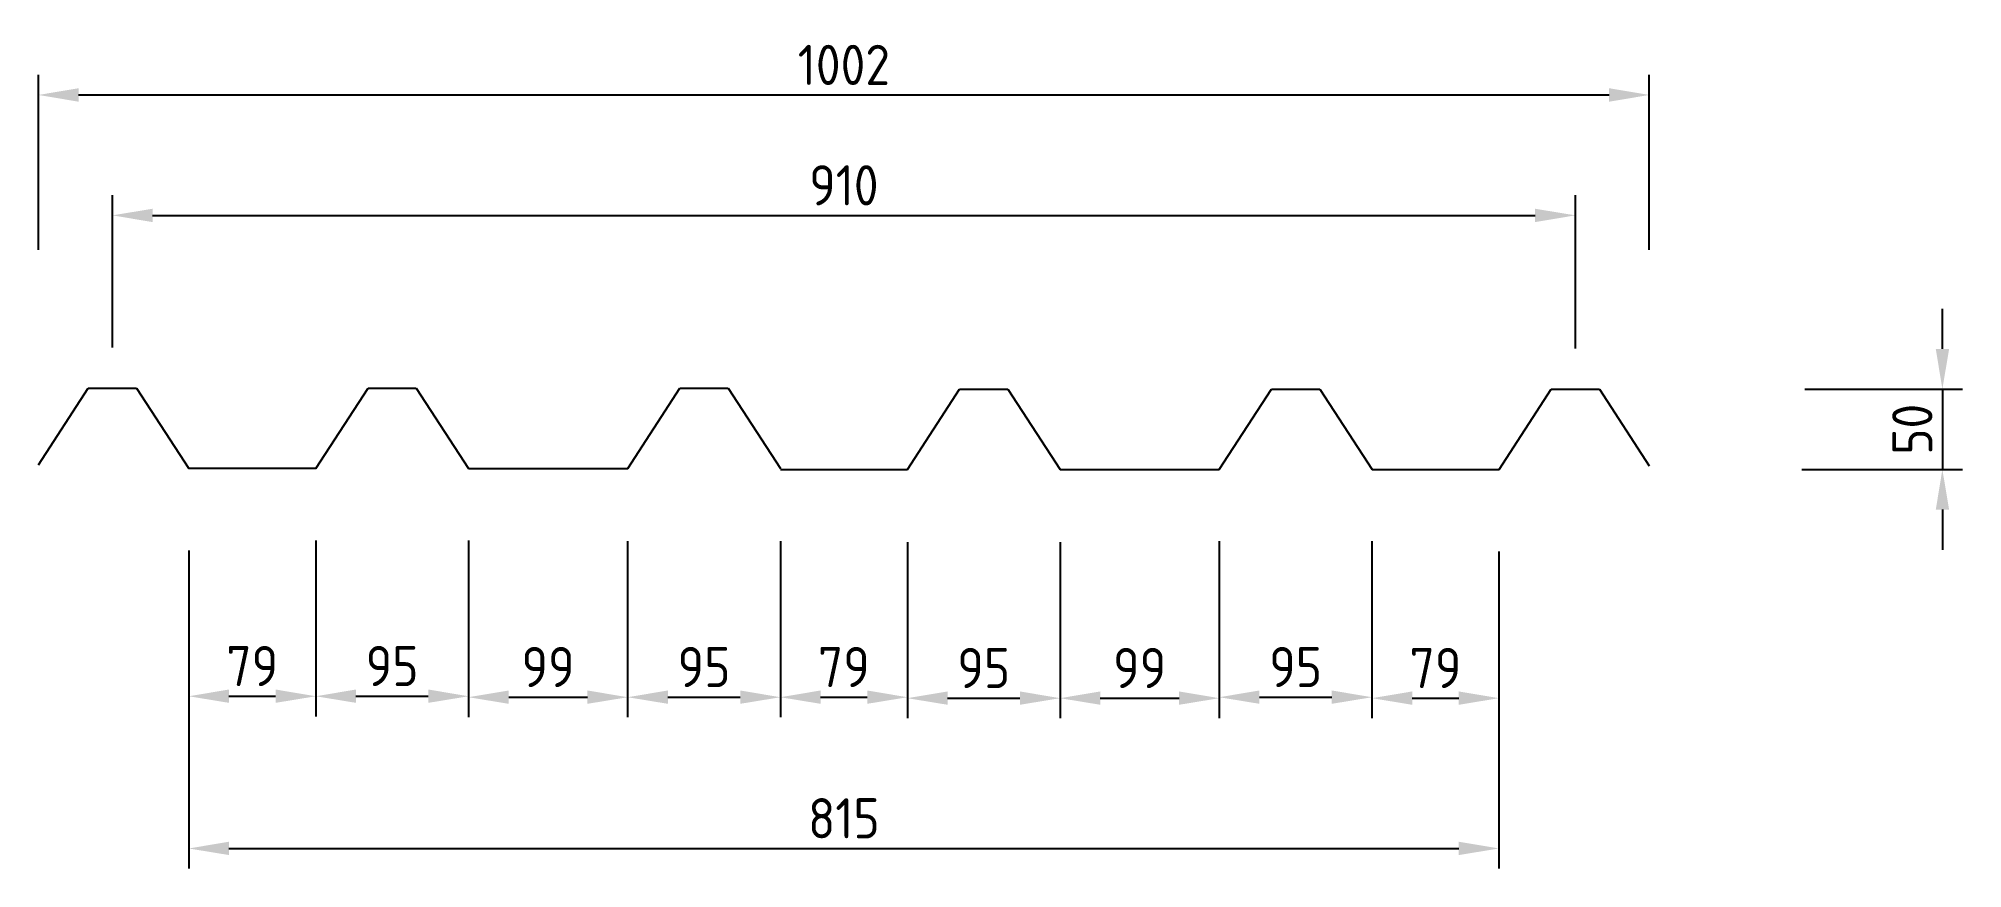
# Model space of a CAD drawing. Extents: x -22300 to -21104, y 41078 to 41595.
import ezdxf

# ---------------------------------------------------------------- set-up
doc = ezdxf.new("R2010")
doc.units = 0
doc.header["$LTSCALE"] = 50
doc.styles.add('ISO', font='isocp.shx')
doc.dimstyles.new('Aec_Arch_M', dxfattribs={"dimscale": 100, "dimtxt": 2.5, "dimasz": 2.5, "dimexe": 1.25, "dimexo": 0.625, "dimtad": 1, "dimdsep": 46, "dimtxsty": 'ISO', "dimblk": 'ARCHTICK', "dimcen": 2.5, "dimadec": 0, "dimazin": 0, "dimtfac": 1, "dimtmove": 0, "dimatfit": 3, "dimldrblk": 'ARCHTICK', "dimfxl": 0, "dimarcsym": 0})

# ---------------------------------------------------------------- blocks, each defined once
blk = doc.blocks.new('*D21')
at = {"color": 0, "lineweight": -2}
for p, q in [((-22254.4, 41402.2), (-22254.4, 41497)), ((-21344.4, 41401.6), (-21344.4, 41497)), ((-22229.4, 41484.5), (-21369.4, 41484.5))]:
    blk.add_line(p, q, dxfattribs=at)
at = {"color": 0}
for points in [[(-22229.4, 41488.6), (-22229.4, 41480.3), (-22254.4, 41484.5)], [(-21369.4, 41488.6), (-21369.4, 41480.3), (-21344.4, 41484.5)]]:
    blk.add_solid(points, dxfattribs=at)
at = {"layer": 'DefPoints', "color": 0}
for p in [(-21344.4, 41484.5), (-22254.4, 41395.9), (-21344.4, 41395.3)]:
    blk.add_point(p, dxfattribs=at)
at = {"color": 0, "insert": (-21799.4, 41503.2), "char_height": 25, "attachment_point": 5, "style": 'ISO'}
blk.add_mtext('910', dxfattribs=at)
blk = doc.blocks.new('_ArchTick')
at = {"color": 0, "linetype": 'ByBlock', "const_width": 0.15}
blk.add_lwpolyline([(-0.5, -0.5), (0.5, 0.5)], dxfattribs=at)
blk = doc.blocks.new('*D22')
at = {"color": 0, "lineweight": -2}
for p, q in [((-22032.9, 41276), (-22032.9, 41172.2)), ((-21933.9, 41276), (-21933.9, 41172.2)), ((-22007.9, 41184.7), (-21958.9, 41184.7))]:
    blk.add_line(p, q, dxfattribs=at)
at = {"color": 0}
for points in [[(-22007.9, 41188.9), (-22007.9, 41180.6), (-22032.9, 41184.7)], [(-21958.9, 41188.9), (-21958.9, 41180.6), (-21933.9, 41184.7)]]:
    blk.add_solid(points, dxfattribs=at)
at = {"layer": 'DefPoints', "color": 0}
for p in [(-22032.9, 41282.3), (-21933.9, 41282.3), (-21933.9, 41184.7)]:
    blk.add_point(p, dxfattribs=at)
at = {"color": 0, "insert": (-21983.4, 41203.5), "char_height": 25, "attachment_point": 5, "style": 'ISO'}
blk.add_mtext('99', dxfattribs=at)
blk = doc.blocks.new('*D23')
at = {"color": 0, "lineweight": -2}
for p, q in [((-22206.9, 41276), (-22206.9, 41172.8)), ((-22127.9, 41276), (-22127.9, 41172.8)), ((-22181.9, 41185.3), (-22152.9, 41185.3))]:
    blk.add_line(p, q, dxfattribs=at)
at = {"color": 0}
for points in [[(-22181.9, 41189.5), (-22181.9, 41181.2), (-22206.9, 41185.3)], [(-22152.9, 41189.5), (-22152.9, 41181.2), (-22127.9, 41185.3)]]:
    blk.add_solid(points, dxfattribs=at)
at = {"layer": 'DefPoints', "color": 0}
for p in [(-22206.9, 41282.3), (-22127.9, 41282.3), (-22127.9, 41185.3)]:
    blk.add_point(p, dxfattribs=at)
at = {"color": 0, "insert": (-22167.4, 41204.1), "char_height": 25, "attachment_point": 5, "style": 'ISO'}
blk.add_mtext('79', dxfattribs=at)
blk = doc.blocks.new('*D24')
at = {"color": 0, "lineweight": -2}
for p, q in [((-22127.9, 41282.3), (-22127.9, 41172.8)), ((-22032.9, 41282.3), (-22032.9, 41172.8)), ((-22102.9, 41185.3), (-22057.9, 41185.3))]:
    blk.add_line(p, q, dxfattribs=at)
at = {"color": 0}
for points in [[(-22102.9, 41189.5), (-22102.9, 41181.2), (-22127.9, 41185.3)], [(-22057.9, 41189.5), (-22057.9, 41181.2), (-22032.9, 41185.3)]]:
    blk.add_solid(points, dxfattribs=at)
at = {"layer": 'DefPoints', "color": 0}
for p in [(-22127.9, 41288.5), (-22032.9, 41288.5), (-22032.9, 41185.3)]:
    blk.add_point(p, dxfattribs=at)
at = {"color": 0, "insert": (-22080.4, 41204.1), "char_height": 25, "attachment_point": 5, "style": 'ISO'}
blk.add_mtext('95', dxfattribs=at)
blk = doc.blocks.new('*D25')
at = {"color": 0, "lineweight": -2}
for p, q in [((-21933.9, 41281.7), (-21933.9, 41172.2)), ((-21838.9, 41281.7), (-21838.9, 41172.2)), ((-21908.9, 41184.7), (-21863.9, 41184.7))]:
    blk.add_line(p, q, dxfattribs=at)
at = {"color": 0}
for points in [[(-21908.9, 41188.9), (-21908.9, 41180.6), (-21933.9, 41184.7)], [(-21863.9, 41188.9), (-21863.9, 41180.6), (-21838.9, 41184.7)]]:
    blk.add_solid(points, dxfattribs=at)
at = {"layer": 'DefPoints', "color": 0}
for p in [(-21933.9, 41287.9), (-21838.9, 41287.9), (-21838.9, 41184.7)]:
    blk.add_point(p, dxfattribs=at)
at = {"color": 0, "insert": (-21886.4, 41203.5), "char_height": 25, "attachment_point": 5, "style": 'ISO'}
blk.add_mtext('95', dxfattribs=at)
blk = doc.blocks.new('*D26')
at = {"color": 0, "lineweight": -2}
for p, q in [((-21838.9, 41275.4), (-21838.9, 41172.2)), ((-21759.9, 41275.4), (-21759.9, 41172.2)), ((-21813.9, 41184.7), (-21784.9, 41184.7))]:
    blk.add_line(p, q, dxfattribs=at)
at = {"color": 0}
for points in [[(-21813.9, 41188.9), (-21813.9, 41180.6), (-21838.9, 41184.7)], [(-21784.9, 41188.9), (-21784.9, 41180.6), (-21759.9, 41184.7)]]:
    blk.add_solid(points, dxfattribs=at)
at = {"layer": 'DefPoints', "color": 0}
for p in [(-21838.9, 41281.7), (-21759.9, 41281.7), (-21759.9, 41184.7)]:
    blk.add_point(p, dxfattribs=at)
at = {"color": 0, "insert": (-21799.4, 41203.5), "char_height": 25, "attachment_point": 5, "style": 'ISO'}
blk.add_mtext('79', dxfattribs=at)
blk = doc.blocks.new('*D27')
at = {"color": 0, "lineweight": -2}
for p, q in [((-21759.9, 41281.1), (-21759.9, 41171.6)), ((-21664.9, 41281.1), (-21664.9, 41171.6)), ((-21734.9, 41184.1), (-21689.9, 41184.1))]:
    blk.add_line(p, q, dxfattribs=at)
at = {"color": 0}
for points in [[(-21734.9, 41188.3), (-21734.9, 41180), (-21759.9, 41184.1)], [(-21689.9, 41188.3), (-21689.9, 41180), (-21664.9, 41184.1)]]:
    blk.add_solid(points, dxfattribs=at)
at = {"layer": 'DefPoints', "color": 0}
for p in [(-21759.9, 41287.3), (-21664.9, 41287.3), (-21664.9, 41184.1)]:
    blk.add_point(p, dxfattribs=at)
at = {"color": 0, "insert": (-21712.4, 41202.9), "char_height": 25, "attachment_point": 5, "style": 'ISO'}
blk.add_mtext('95', dxfattribs=at)
blk = doc.blocks.new('*D28')
at = {"color": 0, "lineweight": -2}
for p, q in [((-21664.9, 41274.8), (-21664.9, 41171.6)), ((-21565.9, 41275.4), (-21565.9, 41171.6)), ((-21639.9, 41184.1), (-21590.9, 41184.1))]:
    blk.add_line(p, q, dxfattribs=at)
at = {"color": 0}
for points in [[(-21639.9, 41188.3), (-21639.9, 41180), (-21664.9, 41184.1)], [(-21590.9, 41188.3), (-21590.9, 41180), (-21565.9, 41184.1)]]:
    blk.add_solid(points, dxfattribs=at)
at = {"layer": 'DefPoints', "color": 0}
for p in [(-21664.9, 41281.1), (-21565.9, 41281.7), (-21565.9, 41184.1)]:
    blk.add_point(p, dxfattribs=at)
at = {"color": 0, "insert": (-21615.4, 41202.9), "char_height": 25, "attachment_point": 5, "style": 'ISO'}
blk.add_mtext('99', dxfattribs=at)
blk = doc.blocks.new('*D29')
at = {"color": 0, "lineweight": -2}
for p, q in [((-21565.9, 41281.7), (-21565.9, 41172.2)), ((-21470.9, 41281.7), (-21470.9, 41172.2)), ((-21540.9, 41184.7), (-21495.9, 41184.7))]:
    blk.add_line(p, q, dxfattribs=at)
at = {"color": 0}
for points in [[(-21540.9, 41188.9), (-21540.9, 41180.6), (-21565.9, 41184.7)], [(-21495.9, 41188.9), (-21495.9, 41180.6), (-21470.9, 41184.7)]]:
    blk.add_solid(points, dxfattribs=at)
at = {"layer": 'DefPoints', "color": 0}
for p in [(-21565.9, 41287.9), (-21470.9, 41287.9), (-21470.9, 41184.7)]:
    blk.add_point(p, dxfattribs=at)
at = {"color": 0, "insert": (-21518.4, 41203.5), "char_height": 25, "attachment_point": 5, "style": 'ISO'}
blk.add_mtext('95', dxfattribs=at)
blk = doc.blocks.new('*D30')
at = {"color": 0, "lineweight": -2}
for p, q in [((-21470.9, 41274.8), (-21470.9, 41171.6)), ((-21391.9, 41275.4), (-21391.9, 41171.6)), ((-21445.9, 41184.1), (-21416.9, 41184.1))]:
    blk.add_line(p, q, dxfattribs=at)
at = {"color": 0}
for points in [[(-21445.9, 41188.3), (-21445.9, 41180), (-21470.9, 41184.1)], [(-21416.9, 41188.3), (-21416.9, 41180), (-21391.9, 41184.1)]]:
    blk.add_solid(points, dxfattribs=at)
at = {"layer": 'DefPoints', "color": 0}
for p in [(-21470.9, 41281.1), (-21391.9, 41281.7), (-21391.9, 41184.1)]:
    blk.add_point(p, dxfattribs=at)
at = {"color": 0, "insert": (-21431.4, 41202.9), "char_height": 25, "attachment_point": 5, "style": 'ISO'}
blk.add_mtext('79', dxfattribs=at)
blk = doc.blocks.new('*D31')
at = {"color": 0, "lineweight": -2}
for p, q in [((-22300.4, 41463.1), (-22300.4, 41571.9)), ((-21298.4, 41463.1), (-21298.4, 41571.9)), ((-22275.4, 41559.4), (-21323.4, 41559.4))]:
    blk.add_line(p, q, dxfattribs=at)
at = {"color": 0}
for points in [[(-22275.4, 41563.6), (-22275.4, 41555.2), (-22300.4, 41559.4)], [(-21323.4, 41563.6), (-21323.4, 41555.2), (-21298.4, 41559.4)]]:
    blk.add_solid(points, dxfattribs=at)
at = {"layer": 'DefPoints', "color": 0}
for p in [(-21298.4, 41559.4), (-22300.4, 41456.8), (-21298.4, 41456.8)]:
    blk.add_point(p, dxfattribs=at)
at = {"color": 0, "insert": (-21799.4, 41578.1), "char_height": 25, "attachment_point": 5, "style": 'ISO'}
blk.add_mtext('1002', dxfattribs=at)
blk = doc.blocks.new('*D32')
at = {"color": 0, "lineweight": -2}
for p, q in [((-22206.9, 41179.1), (-22206.9, 41078.1)), ((-21391.9, 41179.1), (-21391.9, 41078.1)), ((-22181.9, 41090.6), (-21416.9, 41090.6))]:
    blk.add_line(p, q, dxfattribs=at)
at = {"color": 0}
for points in [[(-22181.9, 41094.8), (-22181.9, 41086.5), (-22206.9, 41090.6)], [(-21416.9, 41094.8), (-21416.9, 41086.5), (-21391.9, 41090.6)]]:
    blk.add_solid(points, dxfattribs=at)
at = {"layer": 'DefPoints', "color": 0}
for p in [(-22206.9, 41185.3), (-21391.9, 41185.3), (-21391.9, 41090.6)]:
    blk.add_point(p, dxfattribs=at)
at = {"color": 0, "insert": (-21799.4, 41109.4), "char_height": 25, "attachment_point": 5, "style": 'ISO'}
blk.add_mtext('815', dxfattribs=at)
blk = doc.blocks.new('*D33')
at = {"color": 0, "lineweight": -2}
for p, q in [((-21116.1, 41401.4), (-21116.1, 41426.4)), ((-21201.6, 41376.4), (-21103.6, 41376.4)), ((-21116.1, 41376.4), (-21116.1, 41326.4)), ((-21203.5, 41326.4), (-21103.6, 41326.4)), ((-21116.1, 41301.4), (-21116.1, 41276.4))]:
    blk.add_line(p, q, dxfattribs=at)
at = {"color": 0}
for points in [[(-21120.2, 41401.4), (-21111.9, 41401.4), (-21116.1, 41376.4)], [(-21120.2, 41301.4), (-21111.9, 41301.4), (-21116.1, 41326.4)]]:
    blk.add_solid(points, dxfattribs=at)
at = {"layer": 'DefPoints', "color": 0}
for p in [(-21207.9, 41376.4), (-21209.7, 41326.4), (-21116.1, 41326.4)]:
    blk.add_point(p, dxfattribs=at)
at = {"color": 0, "insert": (-21134.8, 41351.4), "char_height": 25, "attachment_point": 5, "rotation": 90, "style": 'ISO'}
blk.add_mtext('50', dxfattribs=at)

msp = doc.modelspace()

# ---------------------------------------------------------------- linework, layer by layer
for p, q in [((-22300.392, 41329.265), (-22269.392, 41376.957)), ((-22269.392, 41376.957), (-22239.392, 41376.957)), ((-22239.392, 41376.957), (-22206.892, 41326.957)), ((-22127.892, 41326.957), (-22095.392, 41376.957)), ((-22095.392, 41376.957), (-22065.392, 41376.957)), ((-22065.392, 41376.957), (-22032.892, 41326.957)), ((-21933.892, 41326.957), (-21901.392, 41376.957)), ((-21901.392, 41376.957), (-21871.392, 41376.957)), ((-21871.392, 41376.957), (-21838.892, 41326.957)), ((-21759.892, 41326.353), (-21727.392, 41376.353)), ((-21727.392, 41376.353), (-21697.392, 41376.353)), ((-21697.392, 41376.353), (-21664.892, 41326.353)), ((-21565.892, 41326.353), (-21533.392, 41376.353)), ((-21533.392, 41376.353), (-21503.392, 41376.353)), ((-21503.392, 41376.353), (-21470.892, 41326.353)), ((-21391.892, 41326.353), (-21359.392, 41376.353)), ((-21359.392, 41376.353), (-21329.392, 41376.353)), ((-21329.392, 41376.353), (-21298.392, 41328.661)), ((-22127.892, 41326.957), (-22206.892, 41326.957)), ((-22032.892, 41326.957), (-21933.892, 41326.957)), ((-21838.892, 41326.353), (-21759.892, 41326.353)), ((-21664.892, 41326.353), (-21565.892, 41326.353)), ((-21470.892, 41326.353), (-21391.892, 41326.353))]:
    msp.add_line(p, q)

# ---------------------------------------------------------------- dimensions: what is measured, and where the dimension line sits
for base, p1, p2, picture, middle in [((-21298.392, 41559.385), (-22300.392, 41456.82), (-21298.392, 41456.82), '*D31', (-21799.392, 41578.138)), ((-21344.392, 41484.453), (-22254.392, 41395.939), (-21344.392, 41395.335), '*D21', (-21799.392, 41503.203)), ((-22127.892, 41185.324), (-22206.892, 41282.293), (-22127.892, 41282.293), '*D23', (-22167.392, 41204.074)), ((-22032.892, 41185.324), (-22127.892, 41288.543), (-22032.892, 41288.543), '*D24', (-22080.392, 41204.074)), ((-21933.892, 41184.721), (-22032.892, 41282.293), (-21933.892, 41282.293), '*D22', (-21983.392, 41203.471)), ((-21838.892, 41184.721), (-21933.892, 41287.939), (-21838.892, 41287.939), '*D25', (-21886.392, 41203.471)), ((-21759.892, 41184.721), (-21838.892, 41281.689), (-21759.892, 41281.689), '*D26', (-21799.392, 41203.471)), ((-21664.892, 41184.117), (-21759.892, 41287.336), (-21664.892, 41287.336), '*D27', (-21712.392, 41202.867)), ((-21565.892, 41184.117), (-21664.892, 41281.086), (-21565.892, 41281.689), '*D28', (-21615.392, 41202.867)), ((-21470.892, 41184.721), (-21565.892, 41287.939), (-21470.892, 41287.939), '*D29', (-21518.392, 41203.471)), ((-21391.892, 41184.117), (-21470.892, 41281.086), (-21391.892, 41281.689), '*D30', (-21431.392, 41202.867)), ((-21391.892, 41090.624), (-22206.892, 41185.324), (-21391.892, 41185.324), '*D32', (-21799.392, 41109.374))]:
    dim = msp.add_linear_dim(base=base, p1=p1, p2=p2, dimstyle='Aec_Arch_M', override={"dimscale": 10, "dimsah": 1})
    dim.commit()
    dim.dimension.update_dxf_attribs({"geometry": picture, "text_midpoint": middle})
dim = msp.add_linear_dim(base=(-21116.069, 41326.353), p1=(-21207.865, 41376.353), p2=(-21209.723, 41326.353), angle=90, dimstyle='Aec_Arch_M', override={"dimscale": 10, "dimsah": 1})
dim.commit()
dim.dimension.update_dxf_attribs({"geometry": '*D33', "text_midpoint": (-21134.819, 41351.353)})

doc.saveas('drawing.dxf')
